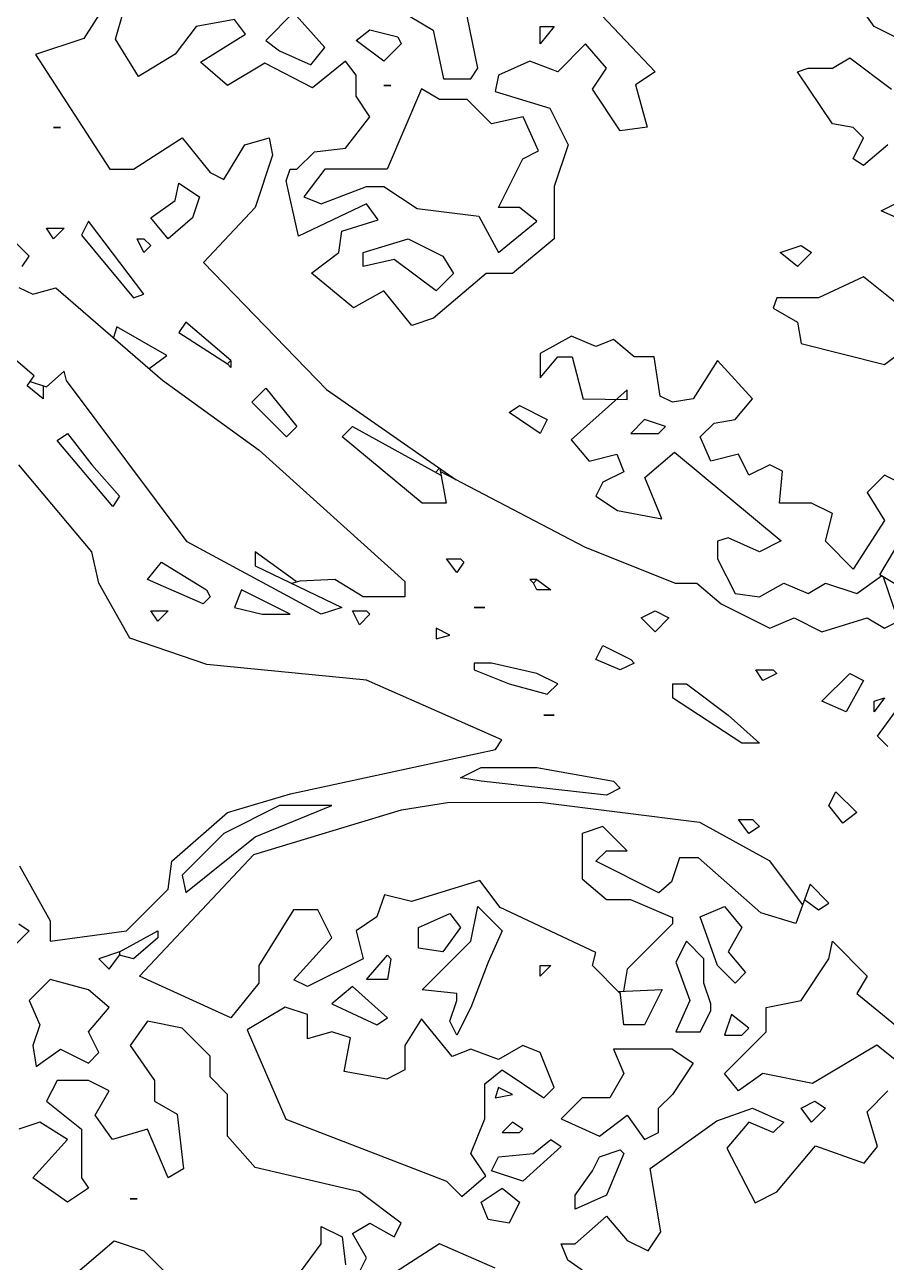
# Model space of a CAD drawing. Header units: millimetres. Extents: x 1211.91 to 1219.54, y 1029.16 to 1038.08.
# Drawn here: x 1214.187 to 1214.841, y 1034.199 to 1035.139 of the extents above; entities that cross this region are included whole.
import ezdxf

# ---------------------------------------------------------------- set-up
doc = ezdxf.new("R2010")
doc.units = ezdxf.units.MM
doc.header["$MEASUREMENT"] = 0
for name, color, linetype in [('Hojas01', 94, 'CONTINUOUS'), ('Hojas02', 62, 'CONTINUOUS'), ('Tronco', 34, 'CONTINUOUS')]:
    doc.layers.add(name, color=color, linetype=linetype)

msp = doc.modelspace()

# ---------------------------------------------------------------- linework, layer by layer
at = {"layer": 'Hojas01', "linetype": 'Continuous'}
for p, q in [((1214.25104, 1035.1585), (1214.23177, 1035.12828)), ((1214.83184, 1035.13738), (1214.81864, 1035.15586)), ((1214.25579, 1035.12775), (1214.2616, 1035.14794)), ((1214.47016, 1035.15058), (1214.49696, 1035.13448)), ((1214.53088, 1035.1057), (1214.52296, 1035.1453)), ((1214.62064, 1035.15058), (1214.66552, 1035.10306)), ((1214.31704, 1035.13738), (1214.3012, 1035.11626)), ((1214.34608, 1035.14266), (1214.31704, 1035.13738)), ((1214.3544, 1035.13158), (1214.34608, 1035.14266)), ((1214.49696, 1035.13448), (1214.50488, 1035.09778)), ((1214.84768, 1035.12946), (1214.83184, 1035.13738)), ((1214.23177, 1035.12828), (1214.19494, 1035.116)), ((1214.27322, 1035.0995), (1214.25579, 1035.12775)), ((1214.32034, 1035.11032), (1214.3544, 1035.13158)), ((1214.61272, 1035.12418), (1214.5916, 1035.10306)), ((1214.62856, 1035.1057), (1214.61272, 1035.12418)), ((1214.19494, 1035.116), (1214.25157, 1035.02914)), ((1214.3012, 1035.11626), (1214.27322, 1035.0995)), ((1214.3408, 1035.0925), (1214.32034, 1035.11032)), ((1214.36918, 1035.10953), (1214.3408, 1035.0925)), ((1214.40548, 1035.09092), (1214.36918, 1035.10953)), ((1214.43056, 1035.11098), (1214.40548, 1035.09092)), ((1214.43848, 1035.10042), (1214.43056, 1035.11098)), ((1214.5256, 1035.09778), (1214.53088, 1035.1057)), ((1214.57048, 1035.11098), (1214.54672, 1035.10042)), ((1214.5916, 1035.10306), (1214.57048, 1035.11098)), ((1214.618, 1035.08986), (1214.62856, 1035.1057)), ((1214.43848, 1035.08458), (1214.43848, 1035.10042)), ((1214.50488, 1035.09778), (1214.5256, 1035.09778)), ((1214.54672, 1035.10042), (1214.54421, 1035.08815)), ((1214.66552, 1035.10306), (1214.65074, 1035.09316)), ((1214.48811, 1035.09013), (1214.46198, 1035.02914)), ((1214.50184, 1035.08194), (1214.48811, 1035.09013)), ((1214.54421, 1035.08815), (1214.58566, 1035.07534)), ((1214.63912, 1035.05818), (1214.618, 1035.08986)), ((1214.65074, 1035.09316), (1214.65945, 1035.06109)), ((1214.44904, 1035.06874), (1214.43848, 1035.08458)), ((1214.52296, 1035.08194), (1214.50184, 1035.08194)), ((1214.54144, 1035.06346), (1214.52296, 1035.08194)), ((1214.43056, 1035.04498), (1214.44904, 1035.06874)), ((1214.56547, 1035.06874), (1214.54144, 1035.06346)), ((1214.57695, 1035.043), (1214.56547, 1035.06874)), ((1214.58566, 1035.07534), (1214.59952, 1035.04762)), ((1214.65945, 1035.06109), (1214.63912, 1035.05818)), ((1214.26952, 1035.02914), (1214.30648, 1035.0529)), ((1214.30648, 1035.0529), (1214.3276, 1035.0265)), ((1214.354, 1035.04762), (1214.37248, 1035.0529)), ((1214.37248, 1035.0529), (1214.37512, 1035.0397)), ((1214.33816, 1035.02122), (1214.354, 1035.04762)), ((1214.37512, 1035.0397), (1214.36192, 1035.0001)), ((1214.3936, 1035.02914), (1214.4068, 1035.04234)), ((1214.4068, 1035.04234), (1214.43056, 1035.04498)), ((1214.5652, 1035.03706), (1214.57695, 1035.043)), ((1214.59952, 1035.04762), (1214.58896, 1035.01594)), ((1214.54672, 1035.0001), (1214.5652, 1035.03706)), ((1214.25157, 1035.02914), (1214.26952, 1035.02914)), ((1214.3276, 1035.0265), (1214.33816, 1035.02122)), ((1214.38529, 1035.02017), (1214.38832, 1035.02914)), ((1214.38832, 1035.02914), (1214.3936, 1035.02914)), ((1214.41472, 1035.02914), (1214.39888, 1035.00802)), ((1214.46198, 1035.02914), (1214.41472, 1035.02914)), ((1214.39466, 1034.97819), (1214.38529, 1035.02017)), ((1214.41208, 1035.00274), (1214.4464, 1035.01594)), ((1214.4464, 1035.01594), (1214.4596, 1035.01594)), ((1214.4596, 1035.01594), (1214.48481, 1034.99918)), ((1214.58896, 1035.01594), (1214.58896, 1034.97634)), ((1214.4464, 1035.00274), (1214.39466, 1034.97819)), ((1214.39888, 1035.00802), (1214.41208, 1035.00274)), ((1214.45538, 1034.99073), (1214.4464, 1035.00274)), ((1214.48481, 1034.99918), (1214.53167, 1034.9935)), ((1214.53167, 1034.9935), (1214.54672, 1034.96578)), ((1214.56256, 1035.0001), (1214.54672, 1035.0001)), ((1214.57576, 1034.98954), (1214.56256, 1035.0001)), ((1214.42766, 1034.98202), (1214.45538, 1034.99073)), ((1214.54672, 1034.96578), (1214.57576, 1034.98954)), ((1214.42528, 1034.96578), (1214.42766, 1034.98202)), ((1214.58896, 1034.97634), (1214.55728, 1034.94994)), ((1214.40456, 1034.95021), (1214.42528, 1034.96578)), ((1214.43663, 1034.92394), (1214.40456, 1034.95021)), ((1214.53722, 1034.94994), (1214.49722, 1034.91589)), ((1214.55728, 1034.94994), (1214.53722, 1034.94994)), ((1214.82392, 1034.9473), (1214.7896, 1034.93146)), ((1214.85032, 1034.92618), (1214.82392, 1034.9473)), ((1214.1824, 1034.93938), (1214.19296, 1034.9341)), ((1214.19296, 1034.9341), (1214.21039, 1034.93912)), ((1214.21039, 1034.93912), (1214.29143, 1034.86903)), ((1214.4596, 1034.93674), (1214.43663, 1034.92394)), ((1214.48072, 1034.91034), (1214.4596, 1034.93674)), ((1214.83963, 1034.88091), (1214.91989, 1034.9411)), ((1214.75792, 1034.93146), (1214.75528, 1034.92354)), ((1214.7896, 1034.93146), (1214.75792, 1034.93146)), ((1214.75528, 1034.92354), (1214.77376, 1034.91298)), ((1214.25685, 1034.90942), (1214.25421, 1034.90124)), ((1214.29487, 1034.88777), (1214.25685, 1034.90942)), ((1214.49722, 1034.91589), (1214.48072, 1034.91034)), ((1214.77376, 1034.91298), (1214.7764, 1034.89688)), ((1214.60216, 1034.90242), (1214.5784, 1034.88922)), ((1214.62064, 1034.8945), (1214.60216, 1034.90242)), ((1214.63384, 1034.89978), (1214.62064, 1034.8945)), ((1214.64968, 1034.88658), (1214.63384, 1034.89978)), ((1214.7764, 1034.89688), (1214.83963, 1034.88091)), ((1214.2814, 1034.87774), (1214.29487, 1034.88777)), ((1214.5784, 1034.88922), (1214.5784, 1034.87074)), ((1214.5784, 1034.87074), (1214.5916, 1034.88658)), ((1214.5916, 1034.88658), (1214.60269, 1034.88658)), ((1214.60269, 1034.88658), (1214.61101, 1034.85451)), ((1214.66486, 1034.88658), (1214.64968, 1034.88658)), ((1214.66948, 1034.85688), (1214.66486, 1034.88658)), ((1214.71304, 1034.88394), (1214.69456, 1034.8549)), ((1214.73944, 1034.8549), (1214.71304, 1034.88394)), ((1214.6444, 1034.8615), (1214.6019, 1034.82362)), ((1214.6444, 1034.85411), (1214.6444, 1034.8615)), ((1214.6444, 1034.85411), (1214.61101, 1034.85451)), ((1214.67872, 1034.85226), (1214.66948, 1034.85688)), ((1214.69456, 1034.8549), (1214.67872, 1034.85226)), ((1214.72624, 1034.83906), (1214.73944, 1034.8549)), ((1214.69984, 1034.82586), (1214.7104, 1034.83642)), ((1214.7104, 1034.83642), (1214.72624, 1034.83906)), ((1214.6019, 1034.82362), (1214.61536, 1034.80738)), ((1214.70776, 1034.80738), (1214.69984, 1034.82586)), ((1214.65787, 1034.79498), (1214.68017, 1034.81425)), ((1214.68017, 1034.81425), (1214.76122, 1034.74693)), ((1214.61536, 1034.80738), (1214.63648, 1034.81266)), ((1214.63648, 1034.81266), (1214.64176, 1034.79946)), ((1214.72888, 1034.81266), (1214.70776, 1034.80738)), ((1214.7368, 1034.79682), (1214.72888, 1034.81266)), ((1214.75264, 1034.80474), (1214.7368, 1034.79682)), ((1214.76241, 1034.79986), (1214.75264, 1034.80474)), ((1214.64176, 1034.79946), (1214.62592, 1034.79154)), ((1214.7599, 1034.7757), (1214.76241, 1034.79986)), ((1214.83976, 1034.79682), (1214.82656, 1034.78362)), ((1214.85032, 1034.79154), (1214.83976, 1034.79682)), ((1214.62592, 1034.79154), (1214.62064, 1034.78098)), ((1214.67067, 1034.76382), (1214.65787, 1034.79498)), ((1214.62064, 1034.78098), (1214.63701, 1034.77003)), ((1214.82656, 1034.78362), (1214.83976, 1034.7625)), ((1214.63701, 1034.77003), (1214.67067, 1034.76382)), ((1214.78432, 1034.7757), (1214.7599, 1034.7757)), ((1214.80016, 1034.76778), (1214.78432, 1034.7757)), ((1214.79488, 1034.74666), (1214.80016, 1034.76778)), ((1214.83976, 1034.7625), (1214.816, 1034.72554)), ((1214.72096, 1034.7493), (1214.71304, 1034.74666)), ((1214.74472, 1034.73874), (1214.72096, 1034.7493)), ((1214.8362, 1034.72132), (1214.85296, 1034.7493)), ((1214.71304, 1034.74666), (1214.71304, 1034.73346)), ((1214.76122, 1034.74693), (1214.74472, 1034.73874)), ((1214.816, 1034.72554), (1214.79488, 1034.74666)), ((1214.71304, 1034.73346), (1214.72624, 1034.70706)), ((1214.81864, 1034.70706), (1214.83739, 1034.72053)), ((1214.87593, 1034.69743), (1214.8362, 1034.72132)), ((1214.74472, 1034.70442), (1214.7632, 1034.71498)), ((1214.7632, 1034.71498), (1214.78168, 1034.70706)), ((1214.78168, 1034.70706), (1214.79488, 1034.71498)), ((1214.79488, 1034.71498), (1214.81864, 1034.70706)), ((1214.85032, 1034.68594), (1214.8391, 1034.71947)), ((1214.72624, 1034.70706), (1214.74472, 1034.70442)), ((1214.82656, 1034.68858), (1214.83976, 1034.68066)), ((1214.83976, 1034.68066), (1214.85032, 1034.68594)), ((1214.62592, 1034.53018), (1214.61008, 1034.5249)), ((1214.61008, 1034.5249), (1214.61008, 1034.49058)), ((1214.6444, 1034.5117), (1214.62592, 1034.53018)), ((1214.62064, 1034.50378), (1214.62856, 1034.5117)), ((1214.62856, 1034.5117), (1214.6444, 1034.5117)), ((1214.684, 1034.50642), (1214.67793, 1034.48821)), ((1214.69852, 1034.50642), (1214.684, 1034.50642)), ((1214.74591, 1034.46458), (1214.69852, 1034.50642)), ((1214.18293, 1034.50035), (1214.20616, 1034.45864)), ((1214.66829, 1034.47989), (1214.62064, 1034.50378)), ((1214.53247, 1034.48926), (1214.48046, 1034.47329)), ((1214.54791, 1034.46867), (1214.53247, 1034.48926)), ((1214.61008, 1034.49058), (1214.62856, 1034.47474)), ((1214.67793, 1034.48821), (1214.66829, 1034.47989)), ((1214.78327, 1034.48636), (1214.77244, 1034.45666)), ((1214.26424, 1034.45098), (1214.29592, 1034.48266)), ((1214.46, 1034.47844), (1214.45432, 1034.46154)), ((1214.48046, 1034.47329), (1214.46, 1034.47844)), ((1214.39096, 1034.46682), (1214.36456, 1034.42458)), ((1214.40944, 1034.46682), (1214.39096, 1034.46682)), ((1214.42, 1034.44557), (1214.40944, 1034.46682)), ((1214.62051, 1034.43448), (1214.54791, 1034.46867)), ((1214.62856, 1034.47474), (1214.64678, 1034.47474)), ((1214.64678, 1034.47474), (1214.67872, 1034.46115)), ((1214.20616, 1034.45864), (1214.20616, 1034.44306)), ((1214.45432, 1034.46154), (1214.43848, 1034.45098)), ((1214.67872, 1034.46115), (1214.67872, 1034.45626)), ((1214.77244, 1034.45666), (1214.74591, 1034.46458)), ((1214.20616, 1034.44306), (1214.26424, 1034.45098)), ((1214.43848, 1034.45098), (1214.44376, 1034.42986)), ((1214.67872, 1034.45626), (1214.6444, 1034.42194)), ((1214.39123, 1034.41389), (1214.42, 1034.44557)), ((1214.79752, 1034.42986), (1214.80016, 1034.44306)), ((1214.44376, 1034.42986), (1214.40152, 1034.40874)), ((1214.618, 1034.42458), (1214.62051, 1034.43448)), ((1214.7764, 1034.39818), (1214.79752, 1034.42986)), ((1214.36456, 1034.42458), (1214.36456, 1034.41138)), ((1214.63912, 1034.40346), (1214.618, 1034.42458)), ((1214.6444, 1034.42194), (1214.64163, 1034.40518)), ((1214.40152, 1034.40874), (1214.39123, 1034.41389)), ((1214.63754, 1034.40505), (1214.67093, 1034.40637)), ((1214.64176, 1034.3797), (1214.63899, 1034.40505)), ((1214.67093, 1034.40637), (1214.6576, 1034.3797)), ((1214.40152, 1034.38762), (1214.38476, 1034.39317)), ((1214.75, 1034.3929), (1214.7764, 1034.39818)), ((1214.75, 1034.37442), (1214.75, 1034.3929)), ((1214.28008, 1034.38234), (1214.26688, 1034.36386)), ((1214.40152, 1034.36914), (1214.40152, 1034.38762)), ((1214.48811, 1034.38419), (1214.47544, 1034.36386)), ((1214.51148, 1034.35555), (1214.48811, 1034.38419)), ((1214.42, 1034.37442), (1214.40152, 1034.36914)), ((1214.43413, 1034.36967), (1214.42, 1034.37442)), ((1214.6576, 1034.3797), (1214.64176, 1034.3797)), ((1214.71832, 1034.34274), (1214.75, 1034.37442)), ((1214.26688, 1034.36386), (1214.28536, 1034.33746)), ((1214.42951, 1034.34433), (1214.43413, 1034.36967)), ((1214.47544, 1034.36386), (1214.47544, 1034.34538)), ((1214.5652, 1034.36386), (1214.54672, 1034.3533)), ((1214.5784, 1034.35858), (1214.5652, 1034.36386)), ((1214.83395, 1034.36426), (1214.78498, 1034.33522)), ((1214.84768, 1034.3533), (1214.83395, 1034.36426)), ((1214.5256, 1034.36122), (1214.51148, 1034.35555)), ((1214.54672, 1034.3533), (1214.5256, 1034.36122)), ((1214.58896, 1034.33218), (1214.5784, 1034.35858)), ((1214.47544, 1034.34538), (1214.46185, 1034.33852)), ((1214.53616, 1034.33482), (1214.54936, 1034.34538)), ((1214.54936, 1034.34538), (1214.58104, 1034.32426)), ((1214.21144, 1034.33746), (1214.20352, 1034.32162)), ((1214.2352, 1034.33746), (1214.21144, 1034.33746)), ((1214.25104, 1034.32954), (1214.2352, 1034.33746)), ((1214.28536, 1034.33746), (1214.28536, 1034.32162)), ((1214.46185, 1034.33852), (1214.42951, 1034.34433)), ((1214.72888, 1034.32954), (1214.71832, 1034.34274)), ((1214.74736, 1034.34274), (1214.72888, 1034.32954)), ((1214.78498, 1034.33522), (1214.74736, 1034.34274)), ((1214.24048, 1034.31106), (1214.25104, 1034.32954)), ((1214.53616, 1034.30842), (1214.53616, 1034.33482)), ((1214.58104, 1034.32426), (1214.58896, 1034.33218)), ((1214.82656, 1034.3137), (1214.8424, 1034.32954)), ((1214.20352, 1034.32162), (1214.22992, 1034.3005)), ((1214.28536, 1034.32162), (1214.30252, 1034.31186)), ((1214.71238, 1034.30671), (1214.73944, 1034.31634)), ((1214.73944, 1034.31634), (1214.7632, 1034.30578)), ((1214.25355, 1034.29272), (1214.24048, 1034.31106)), ((1214.30252, 1034.31186), (1214.30741, 1034.27041)), ((1214.5256, 1034.28202), (1214.53616, 1034.30842)), ((1214.83448, 1034.2873), (1214.82656, 1034.3137)), ((1214.19824, 1034.30578), (1214.1824, 1034.3005)), ((1214.21936, 1034.29258), (1214.19824, 1034.30578)), ((1214.22992, 1034.3005), (1214.22992, 1034.26354)), ((1214.28008, 1034.3005), (1214.25355, 1034.29272)), ((1214.29592, 1034.26354), (1214.28008, 1034.3005)), ((1214.66169, 1034.27054), (1214.71238, 1034.30671)), ((1214.7368, 1034.30578), (1214.71991, 1034.28612)), ((1214.75528, 1034.29786), (1214.7368, 1034.30578)), ((1214.7632, 1034.30578), (1214.75528, 1034.29786)), ((1214.19296, 1034.26354), (1214.21936, 1034.29258)), ((1214.53695, 1034.265), (1214.5256, 1034.28202)), ((1214.71991, 1034.28612), (1214.74142, 1034.24467)), ((1214.75792, 1034.25298), (1214.78736, 1034.28783)), ((1214.78736, 1034.28783), (1214.82432, 1034.27463)), ((1214.82432, 1034.27463), (1214.83448, 1034.2873)), ((1214.30741, 1034.27041), (1214.29592, 1034.26354)), ((1214.66988, 1034.22262), (1214.66169, 1034.27054)), ((1214.21936, 1034.24506), (1214.19296, 1034.26354)), ((1214.22992, 1034.26354), (1214.2352, 1034.25562)), ((1214.50712, 1034.2609), (1214.51874, 1034.24929)), ((1214.51874, 1034.24929), (1214.53695, 1034.265)), ((1214.2352, 1034.25562), (1214.21936, 1034.24506)), ((1214.74142, 1034.24467), (1214.75792, 1034.25298)), ((1214.6048, 1034.21338), (1214.62856, 1034.2345)), ((1214.62856, 1034.2345), (1214.6444, 1034.21602)), ((1214.41208, 1034.21338), (1214.41208, 1034.22658)), ((1214.41208, 1034.22658), (1214.42792, 1034.21866)), ((1214.43584, 1034.2213), (1214.44904, 1034.22922)), ((1214.44904, 1034.22922), (1214.46752, 1034.21866)), ((1214.46752, 1034.21866), (1214.4728, 1034.22922)), ((1214.66024, 1034.2081), (1214.66988, 1034.22262)), ((1214.22002, 1034.18619), (1214.25474, 1034.21563)), ((1214.25474, 1034.21563), (1214.27744, 1034.2081)), ((1214.39624, 1034.19226), (1214.41208, 1034.21338)), ((1214.42792, 1034.21866), (1214.43056, 1034.19754)), ((1214.4464, 1034.20282), (1214.43584, 1034.2213)), ((1214.50184, 1034.21338), (1214.46488, 1034.18962)), ((1214.59926, 1034.20098), (1214.59424, 1034.21338)), ((1214.59424, 1034.21338), (1214.6048, 1034.21338)), ((1214.6444, 1034.21602), (1214.66024, 1034.2081)), ((1214.27744, 1034.2081), (1214.29328, 1034.19226)), ((1214.44112, 1034.19226), (1214.4464, 1034.20282))]:
    msp.add_line(p, q, dxfattribs=at)
at = {"layer": 'Hojas02', "linetype": 'Continuous'}
for p, q in [((1214.39096, 1035.14794), (1214.36984, 1035.12682)), ((1214.41472, 1035.12154), (1214.39096, 1035.14794)), ((1214.43848, 1035.12682), (1214.44904, 1035.13474)), ((1214.44904, 1035.13474), (1214.47016, 1035.12946)), ((1214.58896, 1035.13738), (1214.5784, 1035.12418)), ((1214.5784, 1035.12418), (1214.5784, 1035.13738)), ((1214.5784, 1035.13738), (1214.58896, 1035.13738)), ((1214.36984, 1035.12682), (1214.3804, 1035.1189)), ((1214.4596, 1035.11098), (1214.43848, 1035.12682)), ((1214.4728, 1035.12418), (1214.4596, 1035.11098)), ((1214.47016, 1035.12946), (1214.4728, 1035.12418)), ((1214.3804, 1035.1189), (1214.40416, 1035.10834)), ((1214.40416, 1035.10834), (1214.41472, 1035.12154)), ((1214.77376, 1035.10306), (1214.78168, 1035.1057)), ((1214.78168, 1035.1057), (1214.80016, 1035.1057)), ((1214.80016, 1035.1057), (1214.81336, 1035.11362)), ((1214.81336, 1035.11362), (1214.84504, 1035.08986)), ((1214.80016, 1035.06346), (1214.77376, 1035.10306)), ((1214.46488, 1035.0925), (1214.4596, 1035.0925)), ((1214.4596, 1035.0925), (1214.46488, 1035.0925)), ((1214.21408, 1035.06082), (1214.2088, 1035.06082)), ((1214.2088, 1035.06082), (1214.21408, 1035.06082)), ((1214.816, 1035.06082), (1214.80016, 1035.06346)), ((1214.82392, 1035.0529), (1214.816, 1035.06082)), ((1214.816, 1035.03706), (1214.82392, 1035.0529)), ((1214.8424, 1035.04762), (1214.82392, 1035.03178)), ((1214.82392, 1035.03178), (1214.816, 1035.03706)), ((1214.3012, 1035.00538), (1214.30384, 1035.01858)), ((1214.30384, 1035.01858), (1214.31968, 1035.00802)), ((1214.28272, 1034.99218), (1214.3012, 1035.00538)), ((1214.31968, 1035.00802), (1214.3144, 1034.99218)), ((1214.83712, 1034.99746), (1214.85296, 1035.00538)), ((1214.86088, 1034.9869), (1214.83712, 1034.99746)), ((1214.2088, 1034.97634), (1214.20352, 1034.98426)), ((1214.20352, 1034.98426), (1214.21672, 1034.98426)), ((1214.21672, 1034.98426), (1214.2088, 1034.97634)), ((1214.2352, 1034.98954), (1214.22992, 1034.97898)), ((1214.27744, 1034.9341), (1214.2352, 1034.98954)), ((1214.29592, 1034.97634), (1214.28272, 1034.99218)), ((1214.3144, 1034.99218), (1214.29592, 1034.97634)), ((1214.19032, 1034.96314), (1214.17184, 1034.98162)), ((1214.22992, 1034.97898), (1214.26952, 1034.93146)), ((1214.27744, 1034.96578), (1214.27216, 1034.97634)), ((1214.27216, 1034.97634), (1214.27744, 1034.97634)), ((1214.27744, 1034.97634), (1214.28272, 1034.97106)), ((1214.44376, 1034.96578), (1214.47808, 1034.97634)), ((1214.47808, 1034.97634), (1214.50448, 1034.96314)), ((1214.28272, 1034.97106), (1214.27744, 1034.96578)), ((1214.44376, 1034.95522), (1214.44376, 1034.96578)), ((1214.76056, 1034.96578), (1214.7764, 1034.97106)), ((1214.77376, 1034.95522), (1214.76056, 1034.96578)), ((1214.78432, 1034.96578), (1214.77376, 1034.95522)), ((1214.7764, 1034.97106), (1214.78432, 1034.96578)), ((1214.18504, 1034.95522), (1214.19032, 1034.96314)), ((1214.46752, 1034.9605), (1214.44376, 1034.95522)), ((1214.4992, 1034.93674), (1214.46752, 1034.9605)), ((1214.50448, 1034.96314), (1214.5124, 1034.94994)), ((1214.5124, 1034.94994), (1214.4992, 1034.93674)), ((1214.26952, 1034.93146), (1214.27744, 1034.9341)), ((1214.55464, 1034.84434), (1214.56256, 1034.84962)), ((1214.5784, 1034.8285), (1214.55464, 1034.84434)), ((1214.56256, 1034.84962), (1214.58368, 1034.83906)), ((1214.58368, 1034.83906), (1214.5784, 1034.8285)), ((1214.6576, 1034.83906), (1214.64704, 1034.8285)), ((1214.67344, 1034.83378), (1214.6576, 1034.83906)), ((1214.66816, 1034.8285), (1214.67344, 1034.83378)), ((1214.64704, 1034.8285), (1214.66816, 1034.8285)), ((1214.83976, 1034.62786), (1214.83184, 1034.6173)), ((1214.83184, 1034.62522), (1214.83976, 1034.62786)), ((1214.83448, 1034.59882), (1214.8556, 1034.62786)), ((1214.83184, 1034.6173), (1214.83184, 1034.62522)), ((1214.8424, 1034.5909), (1214.83448, 1034.59882)), ((1214.5256, 1034.44306), (1214.53088, 1034.46946)), ((1214.53088, 1034.46946), (1214.54936, 1034.45098)), ((1214.69984, 1034.46154), (1214.71832, 1034.46946)), ((1214.71832, 1034.46946), (1214.73152, 1034.45362)), ((1214.486, 1034.45362), (1214.50976, 1034.46418)), ((1214.50976, 1034.46418), (1214.51768, 1034.45362)), ((1214.71304, 1034.42458), (1214.69984, 1034.46154)), ((1214.19032, 1034.45098), (1214.17712, 1034.43778)), ((1214.1824, 1034.45626), (1214.19032, 1034.45098)), ((1214.25896, 1034.43514), (1214.288, 1034.45098)), ((1214.288, 1034.45098), (1214.288, 1034.4457)), ((1214.486, 1034.43778), (1214.486, 1034.45362)), ((1214.51768, 1034.45362), (1214.50448, 1034.43514)), ((1214.54936, 1034.45098), (1214.5388, 1034.42722)), ((1214.73152, 1034.45362), (1214.72096, 1034.43514)), ((1214.288, 1034.4457), (1214.26952, 1034.42986)), ((1214.50448, 1034.42194), (1214.5256, 1034.44306)), ((1214.68928, 1034.44306), (1214.68136, 1034.42722)), ((1214.70248, 1034.42986), (1214.68928, 1034.44306)), ((1214.25896, 1034.43514), (1214.24312, 1034.42986)), ((1214.24312, 1034.42986), (1214.25104, 1034.42194)), ((1214.25104, 1034.42194), (1214.25896, 1034.4325)), ((1214.25896, 1034.43514), (1214.25896, 1034.4325)), ((1214.26952, 1034.42986), (1214.25896, 1034.4325)), ((1214.4464, 1034.41402), (1214.46224, 1034.4325)), ((1214.46224, 1034.4325), (1214.46488, 1034.42986)), ((1214.46488, 1034.42986), (1214.46224, 1034.41402)), ((1214.50448, 1034.43514), (1214.486, 1034.43778)), ((1214.70248, 1034.41138), (1214.70248, 1034.42986)), ((1214.72096, 1034.43514), (1214.73416, 1034.4193)), ((1214.48864, 1034.4061), (1214.50448, 1034.42194)), ((1214.5388, 1034.42722), (1214.5256, 1034.3929)), ((1214.58632, 1034.42458), (1214.5784, 1034.41666)), ((1214.5784, 1034.41666), (1214.5784, 1034.42458)), ((1214.5784, 1034.42458), (1214.58632, 1034.42458)), ((1214.68136, 1034.42722), (1214.69192, 1034.39818)), ((1214.72624, 1034.41138), (1214.71304, 1034.42458)), ((1214.20616, 1034.41402), (1214.19032, 1034.39818)), ((1214.2352, 1034.4061), (1214.20616, 1034.41402)), ((1214.46224, 1034.41402), (1214.4464, 1034.41402)), ((1214.70776, 1034.39554), (1214.70248, 1034.41138)), ((1214.73416, 1034.4193), (1214.72624, 1034.41138)), ((1214.25104, 1034.3929), (1214.2352, 1034.4061)), ((1214.43584, 1034.40874), (1214.42, 1034.39554)), ((1214.46224, 1034.38498), (1214.43584, 1034.40874)), ((1214.51504, 1034.40346), (1214.48864, 1034.4061)), ((1214.51504, 1034.39818), (1214.51504, 1034.40346)), ((1214.19032, 1034.39818), (1214.19824, 1034.3797)), ((1214.2352, 1034.37442), (1214.25104, 1034.3929)), ((1214.42, 1034.39554), (1214.45432, 1034.3797)), ((1214.50976, 1034.38234), (1214.51504, 1034.39818)), ((1214.5256, 1034.3929), (1214.51504, 1034.37178)), ((1214.69192, 1034.39818), (1214.68136, 1034.37442)), ((1214.70776, 1034.39026), (1214.70776, 1034.39554)), ((1214.45432, 1034.3797), (1214.46224, 1034.38498)), ((1214.51504, 1034.37178), (1214.50976, 1034.38234)), ((1214.69984, 1034.37442), (1214.70776, 1034.39026)), ((1214.7236, 1034.38762), (1214.71832, 1034.37178)), ((1214.7368, 1034.37706), (1214.7236, 1034.38762)), ((1214.19824, 1034.3797), (1214.19296, 1034.36386)), ((1214.24312, 1034.35858), (1214.2352, 1034.37442)), ((1214.68136, 1034.37442), (1214.69984, 1034.37442)), ((1214.73152, 1034.37178), (1214.7368, 1034.37706)), ((1214.19296, 1034.36386), (1214.1956, 1034.34802)), ((1214.71832, 1034.37178), (1214.73152, 1034.37178)), ((1214.1956, 1034.34802), (1214.21408, 1034.36122)), ((1214.21408, 1034.36122), (1214.2352, 1034.35066)), ((1214.2352, 1034.35066), (1214.24312, 1034.35858)), ((1214.67872, 1034.36122), (1214.63384, 1034.36122)), ((1214.63384, 1034.36122), (1214.64176, 1034.34274)), ((1214.67872, 1034.36122), (1214.69456, 1034.35066)), ((1214.69456, 1034.35066), (1214.67872, 1034.3269)), ((1214.64176, 1034.34274), (1214.6312, 1034.32426)), ((1214.54672, 1034.33218), (1214.54408, 1034.32426)), ((1214.54408, 1034.32426), (1214.55728, 1034.3269)), ((1214.55728, 1034.3269), (1214.54672, 1034.33218)), ((1214.66816, 1034.31634), (1214.67872, 1034.3269)), ((1214.61008, 1034.32426), (1214.59424, 1034.30842)), ((1214.6312, 1034.32426), (1214.61008, 1034.32426)), ((1214.66816, 1034.29786), (1214.66816, 1034.31634)), ((1214.7764, 1034.31634), (1214.78696, 1034.32162)), ((1214.78432, 1034.30578), (1214.7764, 1034.31634)), ((1214.79488, 1034.31634), (1214.78432, 1034.30578)), ((1214.78696, 1034.32162), (1214.79488, 1034.31634)), ((1214.59424, 1034.30842), (1214.62328, 1034.29522)), ((1214.62328, 1034.29522), (1214.6444, 1034.31106)), ((1214.6444, 1034.31106), (1214.6576, 1034.29258)), ((1214.55728, 1034.30578), (1214.54936, 1034.29786)), ((1214.54936, 1034.29786), (1214.56256, 1034.29786)), ((1214.5652, 1034.3005), (1214.55728, 1034.30578)), ((1214.56256, 1034.29786), (1214.5652, 1034.3005)), ((1214.6576, 1034.29258), (1214.66816, 1034.29786)), ((1214.57312, 1034.28202), (1214.58632, 1034.29258)), ((1214.58632, 1034.29258), (1214.59424, 1034.2873)), ((1214.54144, 1034.26882), (1214.54672, 1034.27938)), ((1214.54672, 1034.27938), (1214.57312, 1034.28202)), ((1214.59424, 1034.2873), (1214.5652, 1034.2609)), ((1214.618, 1034.26882), (1214.62328, 1034.27938)), ((1214.62328, 1034.27938), (1214.63912, 1034.28466)), ((1214.64176, 1034.28202), (1214.62856, 1034.25034)), ((1214.63912, 1034.28466), (1214.64176, 1034.28202)), ((1214.5652, 1034.2609), (1214.54144, 1034.26882)), ((1214.6048, 1034.25034), (1214.618, 1034.26882)), ((1214.53352, 1034.24506), (1214.54936, 1034.25562)), ((1214.54936, 1034.25562), (1214.56256, 1034.24506)), ((1214.27216, 1034.2477), (1214.26688, 1034.2477)), ((1214.26688, 1034.2477), (1214.27216, 1034.2477)), ((1214.5388, 1034.23186), (1214.53352, 1034.24506)), ((1214.56256, 1034.24506), (1214.55464, 1034.22922)), ((1214.62856, 1034.25034), (1214.6048, 1034.23978)), ((1214.6048, 1034.23978), (1214.6048, 1034.25034)), ((1214.55464, 1034.22922), (1214.5388, 1034.23186))]:
    msp.add_line(p, q, dxfattribs=at)
at = {"layer": 'Tronco', "linetype": 'Continuous'}
for p, q in [((1214.36192, 1035.0001), (1214.32259, 1034.95813)), ((1214.32259, 1034.95813), (1214.41591, 1034.8619)), ((1214.30912, 1034.91298), (1214.30384, 1034.90506)), ((1214.34344, 1034.88394), (1214.30912, 1034.91298)), ((1214.19415, 1034.87233), (1214.15851, 1034.90256)), ((1214.30384, 1034.90506), (1214.3408, 1034.8813)), ((1214.34344, 1034.88394), (1214.3408, 1034.8813)), ((1214.34344, 1034.87866), (1214.3408, 1034.8813)), ((1214.34344, 1034.88394), (1214.34344, 1034.87866)), ((1214.18874, 1034.86467), (1214.19415, 1034.87233)), ((1214.21672, 1034.87589), (1214.20339, 1034.86388)), ((1214.21857, 1034.86876), (1214.21672, 1034.87589)), ((1214.20088, 1034.8549), (1214.18874, 1034.86467)), ((1214.19111, 1034.86797), (1214.20339, 1034.86388)), ((1214.20088, 1034.86467), (1214.20088, 1034.8549)), ((1214.31018, 1034.74614), (1214.21857, 1034.86876)), ((1214.29143, 1034.86903), (1214.36496, 1034.8157)), ((1214.35928, 1034.85226), (1214.36984, 1034.86282)), ((1214.36984, 1034.86282), (1214.3936, 1034.83378)), ((1214.41591, 1034.8619), (1214.51438, 1034.79339)), ((1214.38568, 1034.82586), (1214.35928, 1034.85226)), ((1214.3936, 1034.83378), (1214.38568, 1034.82586)), ((1214.42792, 1034.82586), (1214.43584, 1034.83378)), ((1214.43584, 1034.83378), (1214.5029, 1034.79696)), ((1214.21144, 1034.82322), (1214.21936, 1034.8285)), ((1214.21936, 1034.8285), (1214.23784, 1034.80474)), ((1214.48864, 1034.7757), (1214.42792, 1034.82586)), ((1214.25368, 1034.77306), (1214.21144, 1034.82322)), ((1214.36496, 1034.8157), (1214.47544, 1034.71604)), ((1214.23784, 1034.73874), (1214.1824, 1034.80474)), ((1214.23784, 1034.80474), (1214.25896, 1034.78098)), ((1214.50184, 1034.8021), (1214.49894, 1034.7992)), ((1214.50197, 1034.80197), (1214.50699, 1034.7757)), ((1214.5025, 1034.7996), (1214.61193, 1034.74244)), ((1214.25896, 1034.78098), (1214.25368, 1034.77306)), ((1214.50699, 1034.7757), (1214.48864, 1034.7757)), ((1214.41208, 1034.69122), (1214.31018, 1034.74614)), ((1214.61193, 1034.74244), (1214.6807, 1034.71498)), ((1214.24312, 1034.71498), (1214.23784, 1034.73874)), ((1214.28008, 1034.71762), (1214.29064, 1034.73082)), ((1214.29064, 1034.73082), (1214.32496, 1034.7097)), ((1214.39294, 1034.71617), (1214.36192, 1034.73874)), ((1214.36192, 1034.73874), (1214.36192, 1034.72792)), ((1214.51504, 1034.7229), (1214.50712, 1034.73346)), ((1214.50712, 1034.73346), (1214.51768, 1034.73346)), ((1214.52032, 1034.73082), (1214.51504, 1034.7229)), ((1214.51768, 1034.73346), (1214.52032, 1034.73082)), ((1214.36192, 1034.72792), (1214.42766, 1034.69637)), ((1214.26662, 1034.67314), (1214.24312, 1034.71498)), ((1214.32232, 1034.69914), (1214.28008, 1034.71762)), ((1214.39585, 1034.7163), (1214.38951, 1034.71459)), ((1214.42238, 1034.71776), (1214.39585, 1034.7163)), ((1214.44376, 1034.70442), (1214.42238, 1034.71776)), ((1214.47544, 1034.71604), (1214.47544, 1034.70442)), ((1214.57576, 1034.71762), (1214.57048, 1034.71762)), ((1214.57048, 1034.71762), (1214.57312, 1034.71498)), ((1214.57576, 1034.71762), (1214.57312, 1034.71498)), ((1214.57576, 1034.7097), (1214.57312, 1034.71498)), ((1214.57576, 1034.71762), (1214.58632, 1034.7097)), ((1214.6807, 1034.71498), (1214.6972, 1034.71498)), ((1214.6972, 1034.71498), (1214.71568, 1034.69914)), ((1214.3276, 1034.70442), (1214.32232, 1034.69914)), ((1214.32496, 1034.7097), (1214.3276, 1034.70442)), ((1214.35136, 1034.7097), (1214.34608, 1034.6965)), ((1214.38832, 1034.69122), (1214.35136, 1034.7097)), ((1214.47544, 1034.70442), (1214.44376, 1034.70442)), ((1214.58632, 1034.7097), (1214.57576, 1034.7097)), ((1214.288, 1034.68594), (1214.28272, 1034.69386)), ((1214.28272, 1034.69386), (1214.29592, 1034.69386)), ((1214.29592, 1034.69386), (1214.288, 1034.68594)), ((1214.34608, 1034.6965), (1214.3672, 1034.69122)), ((1214.42766, 1034.69637), (1214.41208, 1034.69122)), ((1214.44112, 1034.6833), (1214.43584, 1034.69386)), ((1214.43584, 1034.69386), (1214.4464, 1034.69386)), ((1214.4464, 1034.69386), (1214.44904, 1034.69122)), ((1214.53616, 1034.6965), (1214.52824, 1034.6965)), ((1214.52824, 1034.6965), (1214.53616, 1034.6965)), ((1214.65496, 1034.68858), (1214.66552, 1034.69386)), ((1214.66552, 1034.69386), (1214.67608, 1034.68858)), ((1214.71568, 1034.69914), (1214.75264, 1034.68066)), ((1214.3672, 1034.69122), (1214.38832, 1034.69122)), ((1214.44904, 1034.69122), (1214.44112, 1034.6833)), ((1214.66552, 1034.67802), (1214.65496, 1034.68858)), ((1214.67608, 1034.68858), (1214.66552, 1034.67802)), ((1214.75264, 1034.68066), (1214.77112, 1034.68858)), ((1214.77112, 1034.68858), (1214.79224, 1034.67802)), ((1214.79224, 1034.67802), (1214.82656, 1034.68858)), ((1214.50976, 1034.67538), (1214.4992, 1034.68066)), ((1214.4992, 1034.68066), (1214.4992, 1034.67274)), ((1214.4992, 1034.67274), (1214.50976, 1034.67538)), ((1214.32509, 1034.65308), (1214.26662, 1034.67314)), ((1214.62064, 1034.6569), (1214.62592, 1034.66746)), ((1214.62592, 1034.66746), (1214.64704, 1034.6569)), ((1214.63912, 1034.64898), (1214.62064, 1034.6569)), ((1214.64704, 1034.6569), (1214.64968, 1034.65426)), ((1214.4464, 1034.64133), (1214.32509, 1034.65308)), ((1214.54144, 1034.65426), (1214.52824, 1034.65426)), ((1214.52824, 1034.65426), (1214.52824, 1034.64898)), ((1214.52824, 1034.64898), (1214.55464, 1034.63842)), ((1214.57576, 1034.64634), (1214.54144, 1034.65426)), ((1214.5916, 1034.63842), (1214.57576, 1034.64634)), ((1214.64968, 1034.65426), (1214.63912, 1034.64898)), ((1214.74736, 1034.64106), (1214.74208, 1034.64898)), ((1214.74208, 1034.64898), (1214.75528, 1034.64898)), ((1214.75792, 1034.64634), (1214.74736, 1034.64106)), ((1214.75528, 1034.64898), (1214.75792, 1034.64634)), ((1214.79224, 1034.62522), (1214.81336, 1034.64634)), ((1214.81336, 1034.64634), (1214.82392, 1034.64106)), ((1214.5491, 1034.59592), (1214.4464, 1034.64133)), ((1214.55464, 1034.63842), (1214.58368, 1034.6305)), ((1214.58368, 1034.6305), (1214.5916, 1034.63842)), ((1214.67872, 1034.63842), (1214.68928, 1034.63842)), ((1214.67872, 1034.63842), (1214.67872, 1034.62786)), ((1214.68928, 1034.63842), (1214.72096, 1034.61466)), ((1214.82392, 1034.64106), (1214.81072, 1034.6173)), ((1214.73152, 1034.59354), (1214.67872, 1034.62786)), ((1214.81072, 1034.6173), (1214.79224, 1034.62522)), ((1214.58896, 1034.61466), (1214.58104, 1034.61466)), ((1214.58104, 1034.61466), (1214.58896, 1034.61466)), ((1214.72096, 1034.61466), (1214.74472, 1034.59354)), ((1214.54435, 1034.58866), (1214.5491, 1034.59592)), ((1214.74472, 1034.59354), (1214.73152, 1034.59354)), ((1214.38872, 1034.55487), (1214.54435, 1034.58866)), ((1214.51768, 1034.56714), (1214.53352, 1034.57506)), ((1214.53352, 1034.57506), (1214.57576, 1034.57506)), ((1214.57576, 1034.57506), (1214.63384, 1034.5645)), ((1214.53352, 1034.5645), (1214.51768, 1034.56714)), ((1214.62856, 1034.55394), (1214.53352, 1034.5645)), ((1214.63384, 1034.5645), (1214.63912, 1034.55922)), ((1214.3408, 1034.54074), (1214.38872, 1034.55487)), ((1214.63912, 1034.55922), (1214.62856, 1034.55394)), ((1214.79752, 1034.54602), (1214.8028, 1034.55658)), ((1214.8028, 1034.55658), (1214.81864, 1034.54074)), ((1214.3804, 1034.54602), (1214.33816, 1034.5249)), ((1214.36087, 1034.50906), (1214.47293, 1034.54286)), ((1214.36192, 1034.52226), (1214.42, 1034.54602)), ((1214.42, 1034.54602), (1214.3804, 1034.54602)), ((1214.47293, 1034.54286), (1214.50791, 1034.5484)), ((1214.50791, 1034.5484), (1214.57827, 1034.54866)), ((1214.57827, 1034.54866), (1214.69931, 1034.53348)), ((1214.80808, 1034.53282), (1214.79752, 1034.54602)), ((1214.29856, 1034.50378), (1214.3408, 1034.54074)), ((1214.69931, 1034.53348), (1214.75225, 1034.50431)), ((1214.7368, 1034.5249), (1214.72888, 1034.53546)), ((1214.72888, 1034.53546), (1214.73944, 1034.53546)), ((1214.73944, 1034.53546), (1214.74472, 1034.53018)), ((1214.81864, 1034.54074), (1214.80808, 1034.53282)), ((1214.33816, 1034.5249), (1214.30648, 1034.49322)), ((1214.74472, 1034.53018), (1214.7368, 1034.5249)), ((1214.30912, 1034.48002), (1214.36192, 1034.52226)), ((1214.27414, 1034.41653), (1214.36087, 1034.50906)), ((1214.75225, 1034.50431), (1214.77746, 1034.47065)), ((1214.29592, 1034.48266), (1214.29856, 1034.50378)), ((1214.30648, 1034.49322), (1214.30912, 1034.48002)), ((1214.79752, 1034.4721), (1214.78327, 1034.48636)), ((1214.77904, 1034.47474), (1214.7896, 1034.46682)), ((1214.7896, 1034.46682), (1214.79752, 1034.4721)), ((1214.80016, 1034.44306), (1214.82656, 1034.41666)), ((1214.34331, 1034.38485), (1214.27414, 1034.41653)), ((1214.36456, 1034.41138), (1214.34331, 1034.38485)), ((1214.82656, 1034.41666), (1214.81864, 1034.40346)), ((1214.81864, 1034.40346), (1214.87685, 1034.35581)), ((1214.38476, 1034.39317), (1214.35585, 1034.37574)), ((1214.30648, 1034.37706), (1214.28008, 1034.38234)), ((1214.3276, 1034.35594), (1214.30648, 1034.37706)), ((1214.35585, 1034.37574), (1214.38515, 1034.30803)), ((1214.3276, 1034.3401), (1214.3276, 1034.35594)), ((1214.3408, 1034.3269), (1214.3276, 1034.3401)), ((1214.3408, 1034.29522), (1214.3408, 1034.3269)), ((1214.38515, 1034.30803), (1214.50712, 1034.2609)), ((1214.36192, 1034.27146), (1214.3408, 1034.29522)), ((1214.44112, 1034.25298), (1214.36192, 1034.27146)), ((1214.4728, 1034.22922), (1214.44112, 1034.25298)), ((1214.54408, 1034.1949), (1214.50184, 1034.21338)), ((1214.67925, 1034.14554), (1214.59926, 1034.20098))]:
    msp.add_line(p, q, dxfattribs=at)

doc.saveas('drawing.dxf')
